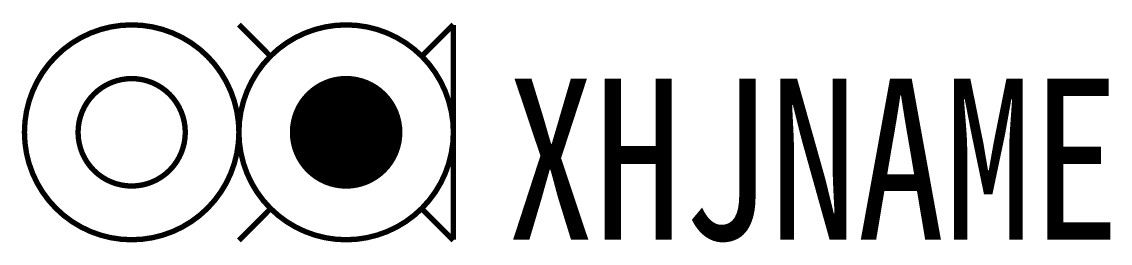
# Model space of a CAD drawing. Header units: inches. Extents: x -8.1 to 12.3, y 3.9 to 8.1.
import ezdxf

# ---------------------------------------------------------------- set-up
doc = ezdxf.new("R2010")
doc.units = ezdxf.units.IN
doc.header["$MEASUREMENT"] = 0
doc.linetypes.add('DASHED2', pattern=[0.375, 0.25, -0.125])
doc.styles.add('HZ', font='SimSun.ttf', dxfattribs={"width": 0.8})

msp = doc.modelspace()

# ---------------------------------------------------------------- linework, layer by layer
at = {"color": 7, "linetype": 'DASHED2', "ltscale": 5, "const_width": 0.1}
for points in [[(-8, 6, 1), (-4, 6, 1)], [(-7, 6, 1), (-5, 6, 1)]]:
    msp.add_lwpolyline(points, format="xyb", close=True, dxfattribs=at)
at = {"color": 5, "const_width": 0.1}
for points in [[(-4, 8.007), (-3.416, 7.42)], [(0, 8.007), (-0.584, 7.42)], [(-3.409, 4.58), (-4, 3.986)], [(-0.591, 4.58), (0, 3.986)]]:
    msp.add_lwpolyline(points, dxfattribs=at)
at = {"color": 5, "linetype": 'DASHED2', "ltscale": 5, "const_width": 0.1}
for points in [[(-4, 6, 1), (0, 6, 1)], [(-3, 6, 1), (-1, 6, 1)]]:
    msp.add_lwpolyline(points, format="xyb", close=True, dxfattribs=at)
at = {"const_width": 0.1}
msp.add_lwpolyline([(0, 8), (0, 4)], dxfattribs=at)
at = {"color": 5, "const_width": 1}
msp.add_lwpolyline([(-2.5, 6, 1), (-1.5, 6, 1)], format="xyb", close=True, dxfattribs=at)

# ---------------------------------------------------------------- texts
at = {"style": 'HZ', "width": 0.8}
msp.add_attdef('XHJNAME', (1, 4), 'D2', height=3, dxfattribs=at)

doc.saveas('drawing.dxf')
